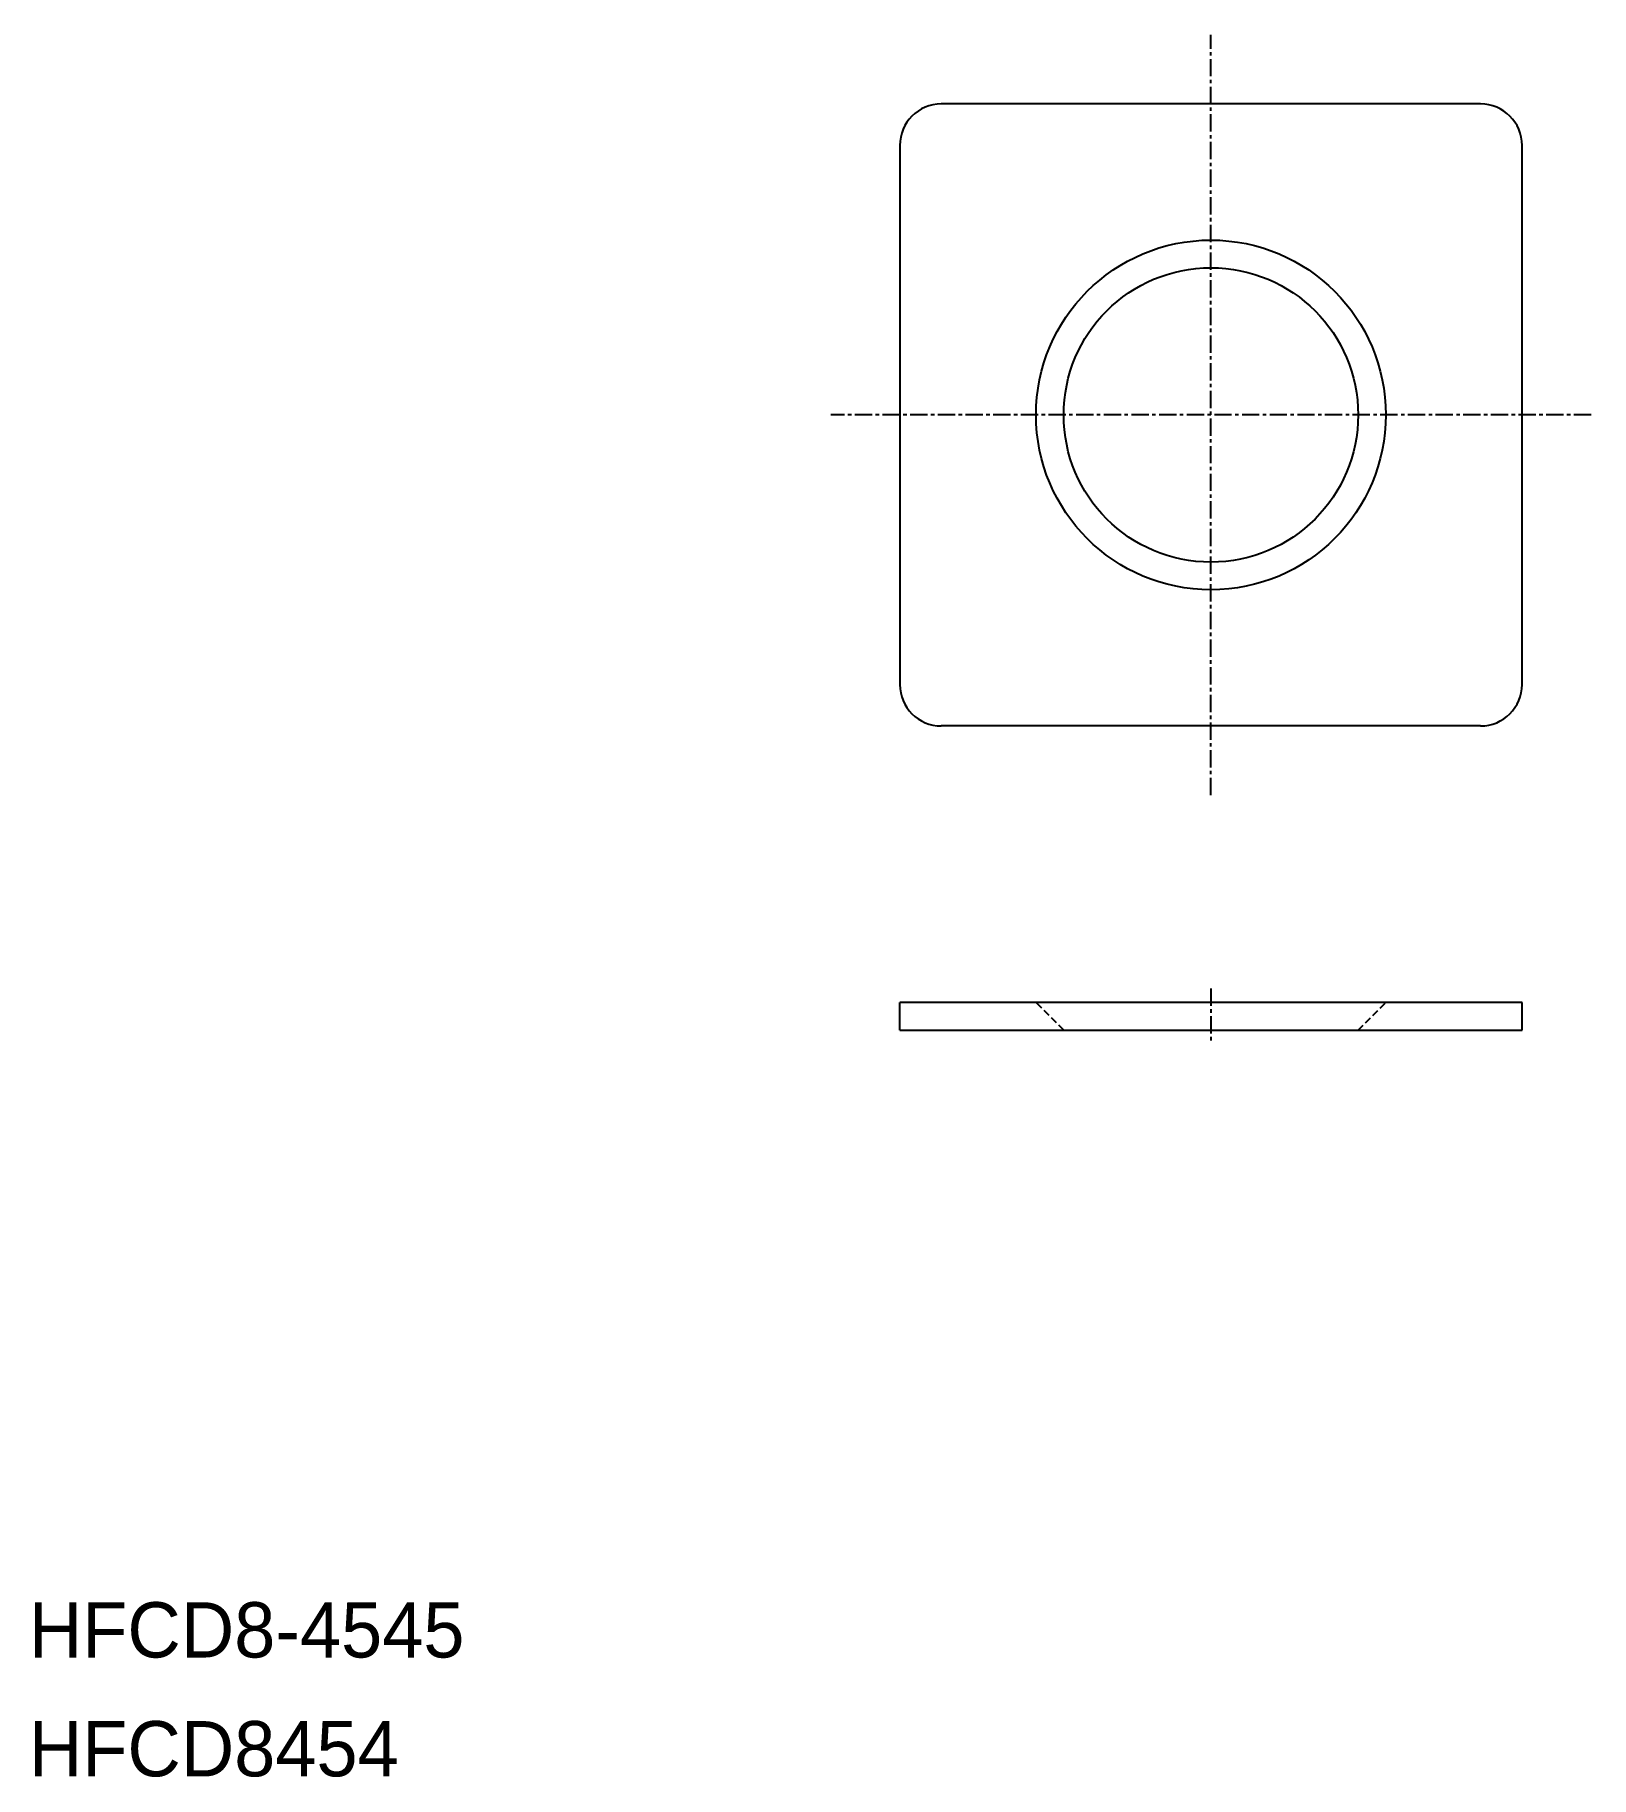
# Model space of a CAD drawing. Extents: x 0 to 113, y 0 to 126.
import ezdxf

# ---------------------------------------------------------------- set-up
doc = ezdxf.new("R2010")
doc.units = 0
doc.linetypes.add('CENTER', pattern=[2, 1.25, -0.25, 0.25, -0.25])
doc.linetypes.add('DASHED', pattern=[0.75, 0.5, -0.25])
doc.layers.get('0').update_dxf_attribs({"linetype": 'CONTINUOUS'})
doc.layers.add('CENTER', color=1, linetype='CENTER')

msp = doc.modelspace()

# ---------------------------------------------------------------- linework, layer by layer
at = {"color": 7, "linetype": 'CONTINUOUS'}
for p, q in [((105, 121), (66, 121)), ((63, 118), (63, 79)), ((108, 79), (108, 118)), ((105, 76), (66, 76)), ((63, 54), (63, 56)), ((108, 56), (63, 56)), ((108, 54), (108, 56)), ((63, 54), (108, 54)), ((96.15, 54), (97.5, 54))]:
    msp.add_line(p, q, dxfattribs=at)
at = {"color": 3, "linetype": 'DASHED'}
for p, q in [((74.85, 54), (72.85, 56)), ((96.15, 54), (98.15, 56))]:
    msp.add_line(p, q, dxfattribs=at)
at = {"color": 7, "linetype": 'CONTINUOUS'}
for radius in [12.65, 10.65]:
    msp.add_circle((85.5, 98.5), radius, dxfattribs=at)
for centre, start, end in [((66, 118), 90, 180), ((105, 118), 0, 90), ((66, 79), 180, 270), ((105, 79), 270, 0)]:
    msp.add_arc(centre, 3, start, end, dxfattribs=at)
at = {"layer": 'CENTER', "color": 1, "linetype": 'CENTER'}
for p, q in [((85.5, 71), (85.5, 126)), ((113, 98.5), (58, 98.5)), ((85.5, 57), (85.5, 53))]:
    msp.add_line(p, q, dxfattribs=at)

# ---------------------------------------------------------------- texts
at = {"color": 7, "linetype": 'CONTINUOUS'}
for s, p in [('HFCD8-4545', (0, 8.6)), ('HFCD8454', (0, 0))]:
    msp.add_text(s, height=4, dxfattribs=at).set_placement(p)

doc.saveas('drawing.dxf')
